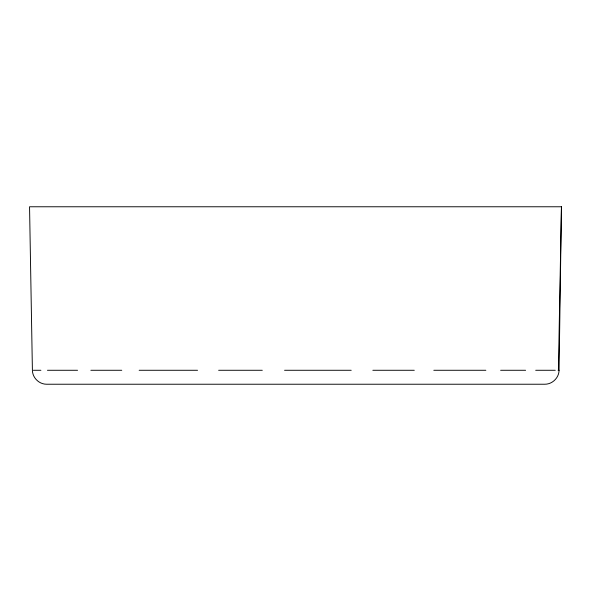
<?xml version="1.0" encoding="UTF-8"?>
<svg xmlns="http://www.w3.org/2000/svg" width="591" height="591" viewBox="0 0 591 591"><rect width="100%" height="100%" fill="white"/><g stroke="black" fill="none" stroke-linecap="round" stroke-linejoin="round"><path stroke-width="0.89" d="M559.064 370.276L561.45 206.769L29.55 206.769L32.402 370.276C32.49 377.789 39.087 384.276 46.6 384.231L544.872 384.231C552.378 384.276 558.975 377.789 559.064 370.276L558.118 370.276M558.399 370.276L561.45 206.769M33.355 370.276L40.905 370.276M47.443 370.276L77.561 370.276M90.851 370.276L121.761 370.276M139.151 370.276L197.549 370.276M218.626 370.276L262.286 370.276M284.559 370.276L351.209 370.276M372.84 370.276L414.284 370.276M433.801 370.276L485.846 370.276M500.614 370.276L525.621 370.276M535.69 370.276L555.274 370.276"/></g></svg>
